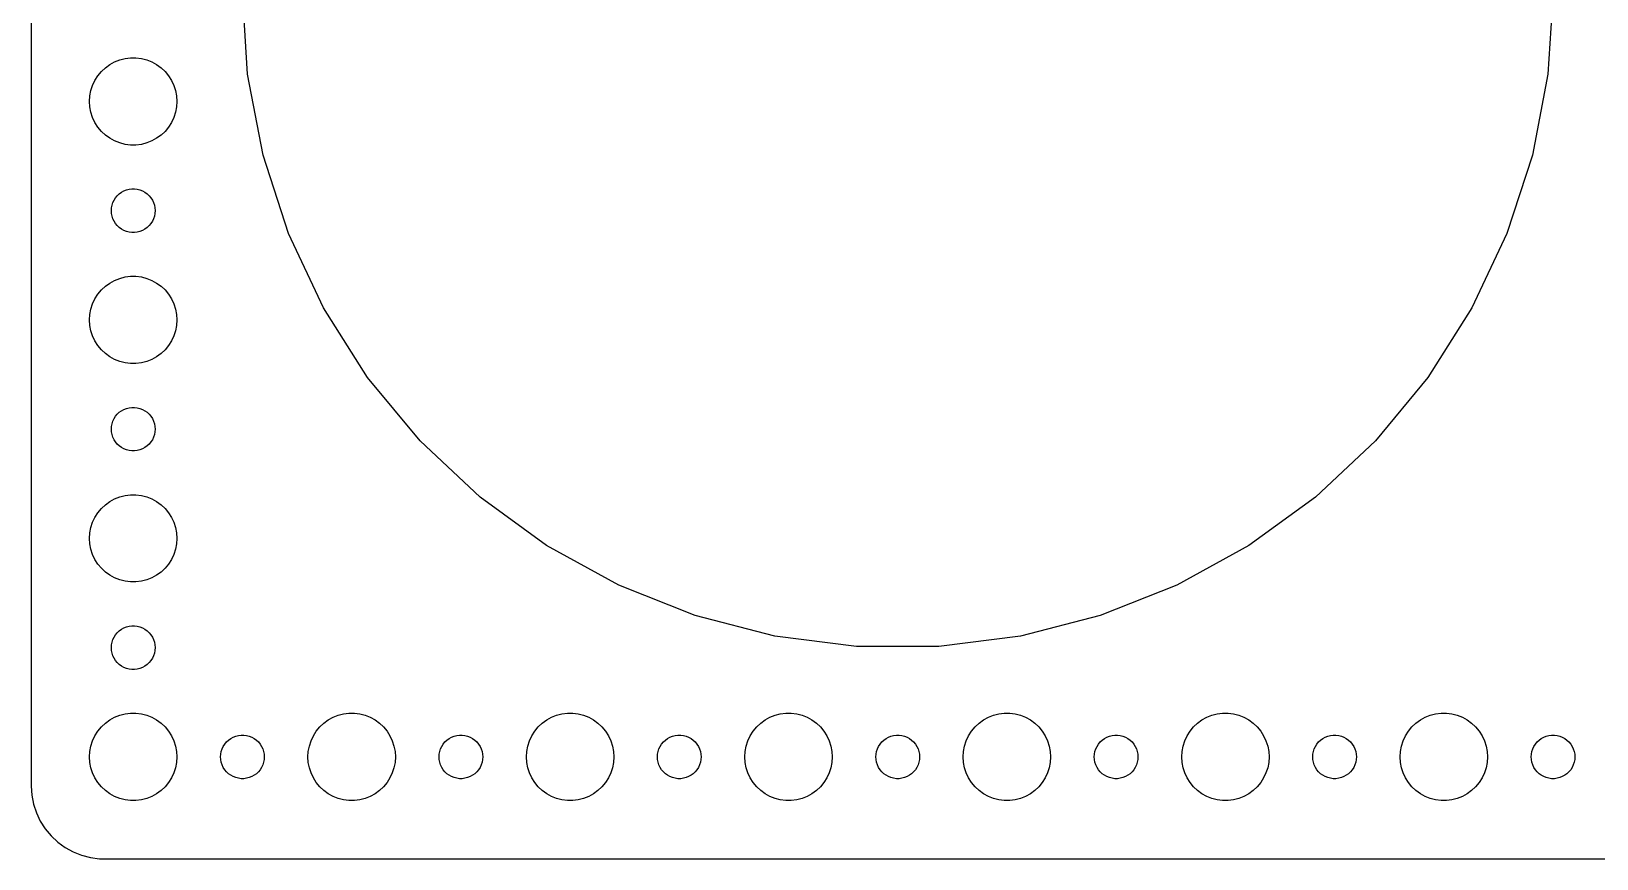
# Model space of a CAD drawing. Header units: metres. Extents: x -202 to 202, y -59 to 59.
# Drawn here: x -202 to -94.5, y -59.5 to -2.7 of the extents above; entities that cross this region are included whole.
import ezdxf

# ---------------------------------------------------------------- set-up
doc = ezdxf.new("R2010")
doc.units = ezdxf.units.M

msp = doc.modelspace()

# ---------------------------------------------------------------- linework, layer by layer
for p, q in [((-202, 54.5), (-202, -54.5)), ((-187.145, -5.63998), (-187.5, 0)), ((-97.5, 0), (-97.8548, -5.63998)), ((-197.187, -5.44635), (-196.912, -5.18845)), ((-196.912, -5.18845), (-196.607, -4.96701)), ((-196.607, -4.96701), (-196.277, -4.78551)), ((-196.277, -4.78551), (-195.927, -4.64682)), ((-195.927, -4.64682), (-195.562, -4.55313)), ((-195.562, -4.55313), (-195.188, -4.50591)), ((-195.188, -4.50591), (-194.812, -4.50591)), ((-194.812, -4.50591), (-194.438, -4.55313)), ((-194.438, -4.55313), (-194.073, -4.64682)), ((-194.073, -4.64682), (-193.723, -4.78551)), ((-193.723, -4.78551), (-193.393, -4.96701)), ((-193.393, -4.96701), (-193.088, -5.18845)), ((-193.088, -5.18845), (-192.813, -5.44635)), ((-197.906, -6.75392), (-197.789, -6.39561)), ((-197.789, -6.39561), (-197.629, -6.05473)), ((-197.629, -6.05473), (-197.427, -5.73663)), ((-197.427, -5.73663), (-197.187, -5.44635)), ((-192.813, -5.44635), (-192.573, -5.73663)), ((-192.573, -5.73663), (-192.371, -6.05473)), ((-192.371, -6.05473), (-192.211, -6.39561)), ((-192.211, -6.39561), (-192.094, -6.75392)), ((-186.086, -11.191), (-187.145, -5.63998)), ((-97.8548, -5.63998), (-98.9138, -11.191)), ((-198, -7.5), (-197.976, -7.12399)), ((-197.976, -7.87599), (-198, -7.5)), ((-197.976, -7.12399), (-197.906, -6.75392)), ((-192.094, -6.75392), (-192.024, -7.12399)), ((-192.024, -7.12399), (-192, -7.5)), ((-192, -7.5), (-192.024, -7.87599)), ((-197.906, -8.24606), (-197.976, -7.87599)), ((-197.789, -8.60437), (-197.906, -8.24606)), ((-192.094, -8.24606), (-192.211, -8.60437)), ((-192.024, -7.87599), (-192.094, -8.24606)), ((-197.629, -8.94525), (-197.789, -8.60437)), ((-197.427, -9.26335), (-197.629, -8.94525)), ((-197.187, -9.55363), (-197.427, -9.26335)), ((-196.912, -9.81154), (-197.187, -9.55363)), ((-192.813, -9.55363), (-193.088, -9.81154)), ((-192.573, -9.26335), (-192.813, -9.55363)), ((-192.371, -8.94525), (-192.573, -9.26335)), ((-192.211, -8.60437), (-192.371, -8.94525)), ((-196.607, -10.033), (-196.912, -9.81154)), ((-196.277, -10.2145), (-196.607, -10.033)), ((-195.927, -10.3532), (-196.277, -10.2145)), ((-195.562, -10.4469), (-195.927, -10.3532)), ((-195.188, -10.4941), (-195.562, -10.4469)), ((-194.812, -10.4941), (-195.188, -10.4941)), ((-194.438, -10.4469), (-194.812, -10.4941)), ((-194.073, -10.3532), (-194.438, -10.4469)), ((-193.723, -10.2145), (-194.073, -10.3532)), ((-193.393, -10.033), (-193.723, -10.2145)), ((-193.088, -9.81154), (-193.393, -10.033)), ((-184.34, -16.5656), (-186.086, -11.191)), ((-98.9138, -11.191), (-100.66, -16.5656)), ((-196.214, -14.1183), (-196.093, -13.9732)), ((-196.093, -13.9732), (-195.956, -13.8442)), ((-195.956, -13.8442), (-195.804, -13.7335)), ((-195.804, -13.7335), (-195.639, -13.6427)), ((-195.639, -13.6427), (-195.464, -13.5734)), ((-195.464, -13.5734), (-195.281, -13.5266)), ((-195.281, -13.5266), (-195.094, -13.5029)), ((-195.094, -13.5029), (-194.906, -13.5029)), ((-194.906, -13.5029), (-194.719, -13.5266)), ((-194.719, -13.5266), (-194.536, -13.5734)), ((-194.536, -13.5734), (-194.361, -13.6427)), ((-194.361, -13.6427), (-194.196, -13.7335)), ((-194.196, -13.7335), (-194.044, -13.8442)), ((-194.044, -13.8442), (-193.907, -13.9732)), ((-193.907, -13.9732), (-193.786, -14.1183)), ((-196.5, -15), (-196.488, -14.812)), ((-196.488, -15.188), (-196.5, -15)), ((-196.488, -14.812), (-196.453, -14.627)), ((-196.453, -14.627), (-196.395, -14.4478)), ((-196.395, -14.4478), (-196.314, -14.2774)), ((-196.314, -14.2774), (-196.214, -14.1183)), ((-193.786, -14.1183), (-193.686, -14.2774)), ((-193.686, -14.2774), (-193.605, -14.4478)), ((-193.605, -14.4478), (-193.547, -14.627)), ((-193.547, -14.627), (-193.512, -14.812)), ((-193.512, -14.812), (-193.5, -15)), ((-193.5, -15), (-193.512, -15.188)), ((-196.453, -15.373), (-196.488, -15.188)), ((-196.395, -15.5522), (-196.453, -15.373)), ((-196.314, -15.7226), (-196.395, -15.5522)), ((-196.214, -15.8817), (-196.314, -15.7226)), ((-196.093, -16.0268), (-196.214, -15.8817)), ((-195.956, -16.1558), (-196.093, -16.0268)), ((-193.907, -16.0268), (-194.044, -16.1558)), ((-193.786, -15.8817), (-193.907, -16.0268)), ((-193.686, -15.7226), (-193.786, -15.8817)), ((-193.605, -15.5522), (-193.686, -15.7226)), ((-193.547, -15.373), (-193.605, -15.5522)), ((-193.512, -15.188), (-193.547, -15.373)), ((-195.804, -16.2665), (-195.956, -16.1558)), ((-195.639, -16.3572), (-195.804, -16.2665)), ((-195.464, -16.4266), (-195.639, -16.3572)), ((-195.281, -16.4734), (-195.464, -16.4266)), ((-195.094, -16.497), (-195.281, -16.4734)), ((-194.906, -16.497), (-195.094, -16.497)), ((-194.719, -16.4734), (-194.906, -16.497)), ((-194.536, -16.4266), (-194.719, -16.4734)), ((-194.361, -16.3572), (-194.536, -16.4266)), ((-194.196, -16.2665), (-194.361, -16.3572)), ((-194.044, -16.1558), (-194.196, -16.2665)), ((-181.934, -21.6789), (-184.34, -16.5656)), ((-100.66, -16.5656), (-103.066, -21.6789)), ((-197.187, -20.4464), (-196.912, -20.1884)), ((-196.912, -20.1884), (-196.607, -19.967)), ((-196.607, -19.967), (-196.277, -19.7855)), ((-196.277, -19.7855), (-195.927, -19.6468)), ((-195.927, -19.6468), (-195.562, -19.5531)), ((-195.562, -19.5531), (-195.188, -19.5059)), ((-195.188, -19.5059), (-194.812, -19.5059)), ((-194.812, -19.5059), (-194.438, -19.5531)), ((-194.438, -19.5531), (-194.073, -19.6468)), ((-194.073, -19.6468), (-193.723, -19.7855)), ((-193.723, -19.7855), (-193.393, -19.967)), ((-193.393, -19.967), (-193.088, -20.1884)), ((-193.088, -20.1884), (-192.813, -20.4464)), ((-197.906, -21.7539), (-197.789, -21.3956)), ((-197.789, -21.3956), (-197.629, -21.0547)), ((-197.629, -21.0547), (-197.427, -20.7366)), ((-197.427, -20.7366), (-197.187, -20.4464)), ((-192.813, -20.4464), (-192.573, -20.7366)), ((-192.573, -20.7366), (-192.371, -21.0547)), ((-192.371, -21.0547), (-192.211, -21.3956)), ((-192.211, -21.3956), (-192.094, -21.7539)), ((-198, -22.5), (-197.976, -22.124)), ((-197.976, -22.876), (-198, -22.5)), ((-197.976, -22.124), (-197.906, -21.7539)), ((-192.094, -21.7539), (-192.024, -22.124)), ((-192.024, -22.124), (-192, -22.5)), ((-192, -22.5), (-192.024, -22.876)), ((-178.906, -26.4503), (-181.934, -21.6789)), ((-103.066, -21.6789), (-106.094, -26.4503)), ((-197.906, -23.2461), (-197.976, -22.876)), ((-197.789, -23.6044), (-197.906, -23.2461)), ((-197.629, -23.9453), (-197.789, -23.6044)), ((-192.211, -23.6044), (-192.371, -23.9453)), ((-192.094, -23.2461), (-192.211, -23.6044)), ((-192.024, -22.876), (-192.094, -23.2461)), ((-197.427, -24.2634), (-197.629, -23.9453)), ((-197.187, -24.5536), (-197.427, -24.2634)), ((-196.912, -24.8115), (-197.187, -24.5536)), ((-192.813, -24.5536), (-193.088, -24.8115)), ((-192.573, -24.2634), (-192.813, -24.5536)), ((-192.371, -23.9453), (-192.573, -24.2634)), ((-196.607, -25.033), (-196.912, -24.8115)), ((-196.277, -25.2145), (-196.607, -25.033)), ((-195.927, -25.3532), (-196.277, -25.2145)), ((-195.562, -25.4469), (-195.927, -25.3532)), ((-195.188, -25.4941), (-195.562, -25.4469)), ((-194.812, -25.4941), (-195.188, -25.4941)), ((-194.438, -25.4469), (-194.812, -25.4941)), ((-194.073, -25.3532), (-194.438, -25.4469)), ((-193.723, -25.2145), (-194.073, -25.3532)), ((-193.393, -25.033), (-193.723, -25.2145)), ((-193.088, -24.8115), (-193.393, -25.033)), ((-175.304, -30.8046), (-178.906, -26.4503)), ((-106.094, -26.4503), (-109.696, -30.8046)), ((-196.214, -29.1183), (-196.093, -28.9732)), ((-196.093, -28.9732), (-195.956, -28.8442)), ((-195.956, -28.8442), (-195.804, -28.7335)), ((-195.804, -28.7335), (-195.639, -28.6427)), ((-195.639, -28.6427), (-195.464, -28.5734)), ((-195.464, -28.5734), (-195.281, -28.5266)), ((-195.281, -28.5266), (-195.094, -28.503)), ((-195.094, -28.503), (-194.906, -28.503)), ((-194.906, -28.503), (-194.719, -28.5266)), ((-194.719, -28.5266), (-194.536, -28.5734)), ((-194.536, -28.5734), (-194.361, -28.6427)), ((-194.361, -28.6427), (-194.196, -28.7335)), ((-194.196, -28.7335), (-194.044, -28.8442)), ((-194.044, -28.8442), (-193.907, -28.9732)), ((-193.907, -28.9732), (-193.786, -29.1183)), ((-196.5, -30), (-196.488, -29.812)), ((-196.488, -30.188), (-196.5, -30)), ((-196.488, -29.812), (-196.453, -29.627)), ((-196.453, -29.627), (-196.395, -29.4478)), ((-196.395, -29.4478), (-196.314, -29.2774)), ((-196.314, -29.2774), (-196.214, -29.1183)), ((-193.786, -29.1183), (-193.686, -29.2774)), ((-193.686, -29.2774), (-193.605, -29.4478)), ((-193.605, -29.4478), (-193.547, -29.627)), ((-193.547, -29.627), (-193.512, -29.812)), ((-193.512, -29.812), (-193.5, -30)), ((-193.5, -30), (-193.512, -30.188)), ((-196.453, -30.373), (-196.488, -30.188)), ((-196.395, -30.5522), (-196.453, -30.373)), ((-196.314, -30.7226), (-196.395, -30.5522)), ((-196.214, -30.8817), (-196.314, -30.7226)), ((-196.093, -31.0268), (-196.214, -30.8817)), ((-195.956, -31.1558), (-196.093, -31.0268)), ((-195.804, -31.2665), (-195.956, -31.1558)), ((-194.044, -31.1558), (-194.196, -31.2665)), ((-193.907, -31.0268), (-194.044, -31.1558)), ((-193.786, -30.8817), (-193.907, -31.0268)), ((-193.686, -30.7226), (-193.786, -30.8817)), ((-193.605, -30.5522), (-193.686, -30.7226)), ((-193.547, -30.373), (-193.605, -30.5522)), ((-193.512, -30.188), (-193.547, -30.373)), ((-171.184, -34.6731), (-175.304, -30.8046)), ((-109.696, -30.8046), (-113.816, -34.6731)), ((-195.639, -31.3572), (-195.804, -31.2665)), ((-195.464, -31.4266), (-195.639, -31.3572)), ((-195.281, -31.4734), (-195.464, -31.4266)), ((-195.094, -31.497), (-195.281, -31.4734)), ((-194.906, -31.497), (-195.094, -31.497)), ((-194.719, -31.4734), (-194.906, -31.497)), ((-194.536, -31.4266), (-194.719, -31.4734)), ((-194.361, -31.3572), (-194.536, -31.4266)), ((-194.196, -31.2665), (-194.361, -31.3572)), ((-197.427, -35.7366), (-197.187, -35.4464)), ((-197.187, -35.4464), (-196.912, -35.1885)), ((-196.912, -35.1885), (-196.607, -34.967)), ((-196.607, -34.967), (-196.277, -34.7855)), ((-196.277, -34.7855), (-195.927, -34.6468)), ((-195.927, -34.6468), (-195.562, -34.5531)), ((-195.562, -34.5531), (-195.188, -34.5059)), ((-195.188, -34.5059), (-194.812, -34.5059)), ((-194.812, -34.5059), (-194.438, -34.5531)), ((-194.438, -34.5531), (-194.073, -34.6468)), ((-194.073, -34.6468), (-193.723, -34.7855)), ((-193.723, -34.7855), (-193.393, -34.967)), ((-193.393, -34.967), (-193.088, -35.1885)), ((-193.088, -35.1885), (-192.813, -35.4464)), ((-192.813, -35.4464), (-192.573, -35.7366)), ((-166.612, -37.9948), (-171.184, -34.6731)), ((-113.816, -34.6731), (-118.388, -37.9948)), ((-197.906, -36.7539), (-197.789, -36.3956)), ((-197.789, -36.3956), (-197.629, -36.0547)), ((-197.629, -36.0547), (-197.427, -35.7366)), ((-192.573, -35.7366), (-192.371, -36.0547)), ((-192.371, -36.0547), (-192.211, -36.3956)), ((-192.211, -36.3956), (-192.094, -36.7539)), ((-198, -37.5), (-197.976, -37.124)), ((-197.976, -37.876), (-198, -37.5)), ((-197.976, -37.124), (-197.906, -36.7539)), ((-192.094, -36.7539), (-192.024, -37.124)), ((-192.024, -37.124), (-192, -37.5)), ((-192, -37.5), (-192.024, -37.876)), ((-197.906, -38.2461), (-197.976, -37.876)), ((-197.789, -38.6044), (-197.906, -38.2461)), ((-197.629, -38.9453), (-197.789, -38.6044)), ((-192.211, -38.6044), (-192.371, -38.9453)), ((-192.094, -38.2461), (-192.211, -38.6044)), ((-192.024, -37.876), (-192.094, -38.2461)), ((-161.66, -40.7172), (-166.612, -37.9948)), ((-118.388, -37.9948), (-123.34, -40.7172)), ((-197.427, -39.2634), (-197.629, -38.9453)), ((-197.187, -39.5536), (-197.427, -39.2634)), ((-196.912, -39.8115), (-197.187, -39.5536)), ((-192.813, -39.5536), (-193.088, -39.8115)), ((-192.573, -39.2634), (-192.813, -39.5536)), ((-192.371, -38.9453), (-192.573, -39.2634)), ((-196.607, -40.033), (-196.912, -39.8115)), ((-196.277, -40.2145), (-196.607, -40.033)), ((-195.927, -40.3532), (-196.277, -40.2145)), ((-195.562, -40.4469), (-195.927, -40.3532)), ((-195.188, -40.4941), (-195.562, -40.4469)), ((-194.812, -40.4941), (-195.188, -40.4941)), ((-194.438, -40.4469), (-194.812, -40.4941)), ((-194.073, -40.3532), (-194.438, -40.4469)), ((-193.723, -40.2145), (-194.073, -40.3532)), ((-193.393, -40.033), (-193.723, -40.2145)), ((-193.088, -39.8115), (-193.393, -40.033)), ((-156.406, -42.7975), (-161.66, -40.7172)), ((-123.34, -40.7172), (-128.594, -42.7975)), ((-150.932, -44.2029), (-156.406, -42.7975)), ((-128.594, -42.7975), (-134.068, -44.2029)), ((-196.214, -44.1183), (-196.093, -43.9732)), ((-196.093, -43.9732), (-195.956, -43.8442)), ((-195.956, -43.8442), (-195.804, -43.7335)), ((-195.804, -43.7335), (-195.639, -43.6428)), ((-195.639, -43.6428), (-195.464, -43.5734)), ((-195.464, -43.5734), (-195.281, -43.5266)), ((-195.281, -43.5266), (-195.094, -43.503)), ((-195.094, -43.503), (-194.906, -43.503)), ((-194.906, -43.503), (-194.719, -43.5266)), ((-194.719, -43.5266), (-194.536, -43.5734)), ((-194.536, -43.5734), (-194.361, -43.6428)), ((-194.361, -43.6428), (-194.196, -43.7335)), ((-194.196, -43.7335), (-194.044, -43.8442)), ((-194.044, -43.8442), (-193.907, -43.9732)), ((-193.907, -43.9732), (-193.786, -44.1183)), ((-196.5, -45), (-196.488, -44.812)), ((-196.488, -45.188), (-196.5, -45)), ((-196.488, -44.812), (-196.453, -44.627)), ((-196.453, -44.627), (-196.395, -44.4478)), ((-196.395, -44.4478), (-196.314, -44.2774)), ((-196.314, -44.2774), (-196.214, -44.1183)), ((-193.786, -44.1183), (-193.686, -44.2774)), ((-193.686, -44.2774), (-193.605, -44.4478)), ((-193.605, -44.4478), (-193.547, -44.627)), ((-193.547, -44.627), (-193.512, -44.812)), ((-193.512, -44.812), (-193.5, -45)), ((-193.5, -45), (-193.512, -45.188)), ((-145.326, -44.9112), (-150.932, -44.2029)), ((-139.674, -44.9112), (-145.326, -44.9112)), ((-134.068, -44.2029), (-139.674, -44.9112)), ((-196.453, -45.373), (-196.488, -45.188)), ((-196.395, -45.5522), (-196.453, -45.373)), ((-196.314, -45.7226), (-196.395, -45.5522)), ((-196.214, -45.8817), (-196.314, -45.7226)), ((-196.093, -46.0268), (-196.214, -45.8817)), ((-195.956, -46.1558), (-196.093, -46.0268)), ((-195.804, -46.2665), (-195.956, -46.1558)), ((-194.044, -46.1558), (-194.196, -46.2665)), ((-193.907, -46.0268), (-194.044, -46.1558)), ((-193.786, -45.8817), (-193.907, -46.0268)), ((-193.686, -45.7226), (-193.786, -45.8817)), ((-193.605, -45.5522), (-193.686, -45.7226)), ((-193.547, -45.373), (-193.605, -45.5522)), ((-193.512, -45.188), (-193.547, -45.373)), ((-195.639, -46.3572), (-195.804, -46.2665)), ((-195.464, -46.4266), (-195.639, -46.3572)), ((-195.281, -46.4734), (-195.464, -46.4266)), ((-195.094, -46.497), (-195.281, -46.4734)), ((-194.906, -46.497), (-195.094, -46.497)), ((-194.719, -46.4734), (-194.906, -46.497)), ((-194.536, -46.4266), (-194.719, -46.4734)), ((-194.361, -46.3572), (-194.536, -46.4266)), ((-194.196, -46.2665), (-194.361, -46.3572)), ((-197.427, -50.7366), (-197.187, -50.4464)), ((-197.187, -50.4464), (-196.912, -50.1885)), ((-196.912, -50.1885), (-196.607, -49.967)), ((-196.607, -49.967), (-196.277, -49.7855)), ((-196.277, -49.7855), (-195.927, -49.6468)), ((-195.927, -49.6468), (-195.562, -49.5531)), ((-195.562, -49.5531), (-195.188, -49.5059)), ((-195.188, -49.5059), (-194.812, -49.5059)), ((-194.812, -49.5059), (-194.438, -49.5531)), ((-194.438, -49.5531), (-194.073, -49.6468)), ((-194.073, -49.6468), (-193.723, -49.7855)), ((-193.723, -49.7855), (-193.393, -49.967)), ((-193.393, -49.967), (-193.088, -50.1885)), ((-193.088, -50.1885), (-192.813, -50.4464)), ((-192.813, -50.4464), (-192.573, -50.7366)), ((-182.427, -50.7366), (-182.187, -50.4464)), ((-182.187, -50.4464), (-181.912, -50.1885)), ((-181.912, -50.1885), (-181.607, -49.967)), ((-181.607, -49.967), (-181.277, -49.7855)), ((-181.277, -49.7855), (-180.927, -49.6468)), ((-180.927, -49.6468), (-180.562, -49.5531)), ((-180.562, -49.5531), (-180.188, -49.5059)), ((-180.188, -49.5059), (-179.812, -49.5059)), ((-179.812, -49.5059), (-179.438, -49.5531)), ((-179.438, -49.5531), (-179.073, -49.6468)), ((-179.073, -49.6468), (-178.723, -49.7855)), ((-178.723, -49.7855), (-178.393, -49.967)), ((-178.393, -49.967), (-178.088, -50.1885)), ((-178.088, -50.1885), (-177.813, -50.4464)), ((-177.813, -50.4464), (-177.573, -50.7366)), ((-167.427, -50.7366), (-167.187, -50.4464)), ((-167.187, -50.4464), (-166.912, -50.1885)), ((-166.912, -50.1885), (-166.607, -49.967)), ((-166.607, -49.967), (-166.277, -49.7855)), ((-166.277, -49.7855), (-165.927, -49.6468)), ((-165.927, -49.6468), (-165.562, -49.5531)), ((-165.562, -49.5531), (-165.188, -49.5059)), ((-165.188, -49.5059), (-164.812, -49.5059)), ((-164.812, -49.5059), (-164.438, -49.5531)), ((-164.438, -49.5531), (-164.073, -49.6468)), ((-164.073, -49.6468), (-163.723, -49.7855)), ((-163.723, -49.7855), (-163.393, -49.967)), ((-163.393, -49.967), (-163.088, -50.1885)), ((-163.088, -50.1885), (-162.813, -50.4464)), ((-162.813, -50.4464), (-162.573, -50.7366)), ((-152.427, -50.7366), (-152.187, -50.4464)), ((-152.187, -50.4464), (-151.912, -50.1885)), ((-151.912, -50.1885), (-151.607, -49.967)), ((-151.607, -49.967), (-151.277, -49.7855)), ((-151.277, -49.7855), (-150.927, -49.6468)), ((-150.927, -49.6468), (-150.562, -49.5531)), ((-150.562, -49.5531), (-150.188, -49.5059)), ((-150.188, -49.5059), (-149.812, -49.5059)), ((-149.812, -49.5059), (-149.438, -49.5531)), ((-149.438, -49.5531), (-149.073, -49.6468)), ((-149.073, -49.6468), (-148.723, -49.7855)), ((-148.723, -49.7855), (-148.393, -49.967)), ((-148.393, -49.967), (-148.088, -50.1885)), ((-148.088, -50.1885), (-147.813, -50.4464)), ((-147.813, -50.4464), (-147.573, -50.7366)), ((-137.427, -50.7366), (-137.187, -50.4464)), ((-137.187, -50.4464), (-136.912, -50.1885)), ((-136.912, -50.1885), (-136.607, -49.967)), ((-136.607, -49.967), (-136.277, -49.7855)), ((-136.277, -49.7855), (-135.927, -49.6468)), ((-135.927, -49.6468), (-135.562, -49.5531)), ((-135.562, -49.5531), (-135.188, -49.5059)), ((-135.188, -49.5059), (-134.812, -49.5059)), ((-134.812, -49.5059), (-134.438, -49.5531)), ((-134.438, -49.5531), (-134.073, -49.6468)), ((-134.073, -49.6468), (-133.723, -49.7855)), ((-133.723, -49.7855), (-133.393, -49.967)), ((-133.393, -49.967), (-133.088, -50.1885)), ((-133.088, -50.1885), (-132.813, -50.4464)), ((-132.813, -50.4464), (-132.573, -50.7366)), ((-122.427, -50.7366), (-122.187, -50.4464)), ((-122.187, -50.4464), (-121.912, -50.1885)), ((-121.912, -50.1885), (-121.607, -49.967)), ((-121.607, -49.967), (-121.277, -49.7855)), ((-121.277, -49.7855), (-120.927, -49.6468)), ((-120.927, -49.6468), (-120.562, -49.5531)), ((-120.562, -49.5531), (-120.188, -49.5059)), ((-120.188, -49.5059), (-119.812, -49.5059)), ((-119.812, -49.5059), (-119.438, -49.5531)), ((-119.438, -49.5531), (-119.073, -49.6468)), ((-119.073, -49.6468), (-118.723, -49.7855)), ((-118.723, -49.7855), (-118.393, -49.967)), ((-118.393, -49.967), (-118.088, -50.1885)), ((-118.088, -50.1885), (-117.813, -50.4464)), ((-117.813, -50.4464), (-117.573, -50.7366)), ((-107.427, -50.7366), (-107.187, -50.4464)), ((-107.187, -50.4464), (-106.912, -50.1885)), ((-106.912, -50.1885), (-106.607, -49.967)), ((-106.607, -49.967), (-106.277, -49.7855)), ((-106.277, -49.7855), (-105.927, -49.6468)), ((-105.927, -49.6468), (-105.562, -49.5531)), ((-105.562, -49.5531), (-105.188, -49.5059)), ((-105.188, -49.5059), (-104.812, -49.5059)), ((-104.812, -49.5059), (-104.438, -49.5531)), ((-104.438, -49.5531), (-104.073, -49.6468)), ((-104.073, -49.6468), (-103.723, -49.7855)), ((-103.723, -49.7855), (-103.393, -49.967)), ((-103.393, -49.967), (-103.088, -50.1885)), ((-103.088, -50.1885), (-102.813, -50.4464)), ((-102.813, -50.4464), (-102.573, -50.7366)), ((-197.906, -51.7539), (-197.789, -51.3956)), ((-197.789, -51.3956), (-197.629, -51.0547)), ((-197.629, -51.0547), (-197.427, -50.7366)), ((-192.573, -50.7366), (-192.371, -51.0547)), ((-192.371, -51.0547), (-192.211, -51.3956)), ((-192.211, -51.3956), (-192.094, -51.7539)), ((-188.714, -51.6183), (-188.593, -51.4732)), ((-188.593, -51.4732), (-188.456, -51.3442)), ((-188.456, -51.3442), (-188.304, -51.2335)), ((-188.304, -51.2335), (-188.139, -51.1428)), ((-188.139, -51.1428), (-187.964, -51.0734)), ((-187.964, -51.0734), (-187.781, -51.0266)), ((-187.781, -51.0266), (-187.594, -51.003)), ((-187.594, -51.003), (-187.406, -51.003)), ((-187.406, -51.003), (-187.219, -51.0266)), ((-187.219, -51.0266), (-187.036, -51.0734)), ((-187.036, -51.0734), (-186.861, -51.1428)), ((-186.861, -51.1428), (-186.696, -51.2335)), ((-186.696, -51.2335), (-186.544, -51.3442)), ((-186.544, -51.3442), (-186.407, -51.4732)), ((-186.407, -51.4732), (-186.286, -51.6183)), ((-182.906, -51.7539), (-182.789, -51.3956)), ((-182.789, -51.3956), (-182.629, -51.0547)), ((-182.629, -51.0547), (-182.427, -50.7366)), ((-177.573, -50.7366), (-177.371, -51.0547)), ((-177.371, -51.0547), (-177.211, -51.3956)), ((-177.211, -51.3956), (-177.094, -51.7539)), ((-173.714, -51.6183), (-173.593, -51.4732)), ((-173.593, -51.4732), (-173.456, -51.3442)), ((-173.456, -51.3442), (-173.304, -51.2335)), ((-173.304, -51.2335), (-173.139, -51.1428)), ((-173.139, -51.1428), (-172.964, -51.0734)), ((-172.964, -51.0734), (-172.781, -51.0266)), ((-172.781, -51.0266), (-172.594, -51.003)), ((-172.594, -51.003), (-172.406, -51.003)), ((-172.406, -51.003), (-172.219, -51.0266)), ((-172.219, -51.0266), (-172.036, -51.0734)), ((-172.036, -51.0734), (-171.861, -51.1428)), ((-171.861, -51.1428), (-171.696, -51.2335)), ((-171.696, -51.2335), (-171.544, -51.3442)), ((-171.544, -51.3442), (-171.407, -51.4732)), ((-171.407, -51.4732), (-171.286, -51.6183)), ((-167.906, -51.7539), (-167.789, -51.3956)), ((-167.789, -51.3956), (-167.629, -51.0547)), ((-167.629, -51.0547), (-167.427, -50.7366)), ((-162.573, -50.7366), (-162.371, -51.0547)), ((-162.371, -51.0547), (-162.211, -51.3956)), ((-162.211, -51.3956), (-162.094, -51.7539)), ((-158.714, -51.6183), (-158.593, -51.4732)), ((-158.593, -51.4732), (-158.456, -51.3442)), ((-158.456, -51.3442), (-158.304, -51.2335)), ((-158.304, -51.2335), (-158.139, -51.1428)), ((-158.139, -51.1428), (-157.964, -51.0734)), ((-157.964, -51.0734), (-157.781, -51.0266)), ((-157.781, -51.0266), (-157.594, -51.003)), ((-157.594, -51.003), (-157.406, -51.003)), ((-157.406, -51.003), (-157.219, -51.0266)), ((-157.219, -51.0266), (-157.036, -51.0734)), ((-157.036, -51.0734), (-156.861, -51.1428)), ((-156.861, -51.1428), (-156.696, -51.2335)), ((-156.696, -51.2335), (-156.544, -51.3442)), ((-156.544, -51.3442), (-156.407, -51.4732)), ((-156.407, -51.4732), (-156.286, -51.6183)), ((-152.906, -51.7539), (-152.789, -51.3956)), ((-152.789, -51.3956), (-152.629, -51.0547)), ((-152.629, -51.0547), (-152.427, -50.7366)), ((-147.573, -50.7366), (-147.371, -51.0547)), ((-147.371, -51.0547), (-147.211, -51.3956)), ((-147.211, -51.3956), (-147.094, -51.7539)), ((-143.714, -51.6183), (-143.593, -51.4732)), ((-143.593, -51.4732), (-143.456, -51.3442)), ((-143.456, -51.3442), (-143.304, -51.2335)), ((-143.304, -51.2335), (-143.139, -51.1428)), ((-143.139, -51.1428), (-142.964, -51.0734)), ((-142.964, -51.0734), (-142.781, -51.0266)), ((-142.781, -51.0266), (-142.594, -51.003)), ((-142.594, -51.003), (-142.406, -51.003)), ((-142.406, -51.003), (-142.219, -51.0266)), ((-142.219, -51.0266), (-142.036, -51.0734)), ((-142.036, -51.0734), (-141.861, -51.1428)), ((-141.861, -51.1428), (-141.696, -51.2335)), ((-141.696, -51.2335), (-141.544, -51.3442)), ((-141.544, -51.3442), (-141.407, -51.4732)), ((-141.407, -51.4732), (-141.286, -51.6183)), ((-137.906, -51.7539), (-137.789, -51.3956)), ((-137.789, -51.3956), (-137.629, -51.0547)), ((-137.629, -51.0547), (-137.427, -50.7366)), ((-132.573, -50.7366), (-132.371, -51.0547)), ((-132.371, -51.0547), (-132.211, -51.3956)), ((-132.211, -51.3956), (-132.094, -51.7539)), ((-128.714, -51.6183), (-128.593, -51.4732)), ((-128.593, -51.4732), (-128.456, -51.3442)), ((-128.456, -51.3442), (-128.304, -51.2335)), ((-128.304, -51.2335), (-128.139, -51.1428)), ((-128.139, -51.1428), (-127.964, -51.0734)), ((-127.964, -51.0734), (-127.781, -51.0266)), ((-127.781, -51.0266), (-127.594, -51.003)), ((-127.594, -51.003), (-127.406, -51.003)), ((-127.406, -51.003), (-127.219, -51.0266)), ((-127.219, -51.0266), (-127.036, -51.0734)), ((-127.036, -51.0734), (-126.861, -51.1428)), ((-126.861, -51.1428), (-126.696, -51.2335)), ((-126.696, -51.2335), (-126.544, -51.3442)), ((-126.544, -51.3442), (-126.407, -51.4732)), ((-126.407, -51.4732), (-126.286, -51.6183)), ((-122.906, -51.7539), (-122.789, -51.3956)), ((-122.789, -51.3956), (-122.629, -51.0547)), ((-122.629, -51.0547), (-122.427, -50.7366)), ((-117.573, -50.7366), (-117.371, -51.0547)), ((-117.371, -51.0547), (-117.211, -51.3956)), ((-117.211, -51.3956), (-117.094, -51.7539)), ((-113.714, -51.6183), (-113.593, -51.4732)), ((-113.593, -51.4732), (-113.456, -51.3442)), ((-113.456, -51.3442), (-113.304, -51.2335)), ((-113.304, -51.2335), (-113.139, -51.1428)), ((-113.139, -51.1428), (-112.964, -51.0734)), ((-112.964, -51.0734), (-112.781, -51.0266)), ((-112.781, -51.0266), (-112.594, -51.003)), ((-112.594, -51.003), (-112.406, -51.003)), ((-112.406, -51.003), (-112.219, -51.0266)), ((-112.219, -51.0266), (-112.036, -51.0734)), ((-112.036, -51.0734), (-111.861, -51.1428)), ((-111.861, -51.1428), (-111.696, -51.2335)), ((-111.696, -51.2335), (-111.544, -51.3442)), ((-111.544, -51.3442), (-111.407, -51.4732)), ((-111.407, -51.4732), (-111.286, -51.6183)), ((-107.906, -51.7539), (-107.789, -51.3956)), ((-107.789, -51.3956), (-107.629, -51.0547)), ((-107.629, -51.0547), (-107.427, -50.7366)), ((-102.573, -50.7366), (-102.371, -51.0547)), ((-102.371, -51.0547), (-102.211, -51.3956)), ((-102.211, -51.3956), (-102.094, -51.7539)), ((-98.7135, -51.6183), (-98.5934, -51.4732)), ((-98.5934, -51.4732), (-98.4561, -51.3442)), ((-98.4561, -51.3442), (-98.3037, -51.2335)), ((-98.3037, -51.2335), (-98.1387, -51.1428)), ((-98.1387, -51.1428), (-97.9635, -51.0734)), ((-97.9635, -51.0734), (-97.7811, -51.0266)), ((-97.7811, -51.0266), (-97.5942, -51.003)), ((-97.5942, -51.003), (-97.4058, -51.003)), ((-97.4058, -51.003), (-97.2189, -51.0266)), ((-97.2189, -51.0266), (-97.0365, -51.0734)), ((-97.0365, -51.0734), (-96.8613, -51.1428)), ((-96.8613, -51.1428), (-96.6963, -51.2335)), ((-96.6963, -51.2335), (-96.5439, -51.3442)), ((-96.5439, -51.3442), (-96.4065, -51.4732)), ((-96.4065, -51.4732), (-96.2865, -51.6183)), ((-198, -52.5), (-197.976, -52.124)), ((-197.976, -52.876), (-198, -52.5)), ((-197.976, -52.124), (-197.906, -51.7539)), ((-192.094, -51.7539), (-192.024, -52.124)), ((-192.024, -52.124), (-192, -52.5)), ((-192, -52.5), (-192.024, -52.876)), ((-189, -52.5), (-188.988, -52.312)), ((-188.988, -52.688), (-189, -52.5)), ((-188.988, -52.312), (-188.953, -52.127)), ((-188.953, -52.127), (-188.895, -51.9478)), ((-188.895, -51.9478), (-188.814, -51.7774)), ((-188.814, -51.7774), (-188.714, -51.6183)), ((-186.286, -51.6183), (-186.186, -51.7774)), ((-186.186, -51.7774), (-186.105, -51.9478)), ((-186.105, -51.9478), (-186.047, -52.127)), ((-186.047, -52.127), (-186.012, -52.312)), ((-186.012, -52.312), (-186, -52.5)), ((-186, -52.5), (-186.012, -52.688)), ((-183, -52.5), (-182.976, -52.124)), ((-182.976, -52.876), (-183, -52.5)), ((-182.976, -52.124), (-182.906, -51.7539)), ((-177.094, -51.7539), (-177.024, -52.124)), ((-177.024, -52.124), (-177, -52.5)), ((-177, -52.5), (-177.024, -52.876)), ((-174, -52.5), (-173.988, -52.312)), ((-173.988, -52.688), (-174, -52.5)), ((-173.988, -52.312), (-173.953, -52.127)), ((-173.953, -52.127), (-173.895, -51.9478)), ((-173.895, -51.9478), (-173.814, -51.7774)), ((-173.814, -51.7774), (-173.714, -51.6183)), ((-171.286, -51.6183), (-171.186, -51.7774)), ((-171.186, -51.7774), (-171.105, -51.9478)), ((-171.105, -51.9478), (-171.047, -52.127)), ((-171.047, -52.127), (-171.012, -52.312)), ((-171.012, -52.312), (-171, -52.5)), ((-171, -52.5), (-171.012, -52.688)), ((-168, -52.5), (-167.976, -52.124)), ((-167.976, -52.876), (-168, -52.5)), ((-167.976, -52.124), (-167.906, -51.7539)), ((-162.094, -51.7539), (-162.024, -52.124)), ((-162.024, -52.124), (-162, -52.5)), ((-162, -52.5), (-162.024, -52.876)), ((-159, -52.5), (-158.988, -52.312)), ((-158.988, -52.688), (-159, -52.5)), ((-158.988, -52.312), (-158.953, -52.127)), ((-158.953, -52.127), (-158.895, -51.9478)), ((-158.895, -51.9478), (-158.814, -51.7774)), ((-158.814, -51.7774), (-158.714, -51.6183)), ((-156.286, -51.6183), (-156.186, -51.7774)), ((-156.186, -51.7774), (-156.105, -51.9478)), ((-156.105, -51.9478), (-156.047, -52.127)), ((-156.047, -52.127), (-156.012, -52.312)), ((-156.012, -52.312), (-156, -52.5)), ((-156, -52.5), (-156.012, -52.688)), ((-153, -52.5), (-152.976, -52.124)), ((-152.976, -52.876), (-153, -52.5)), ((-152.976, -52.124), (-152.906, -51.7539)), ((-147.094, -51.7539), (-147.024, -52.124)), ((-147.024, -52.124), (-147, -52.5)), ((-147, -52.5), (-147.024, -52.876)), ((-144, -52.5), (-143.988, -52.312)), ((-143.988, -52.688), (-144, -52.5)), ((-143.988, -52.312), (-143.953, -52.127)), ((-143.953, -52.127), (-143.895, -51.9478)), ((-143.895, -51.9478), (-143.814, -51.7774)), ((-143.814, -51.7774), (-143.714, -51.6183)), ((-141.286, -51.6183), (-141.186, -51.7774)), ((-141.186, -51.7774), (-141.105, -51.9478)), ((-141.105, -51.9478), (-141.047, -52.127)), ((-141.047, -52.127), (-141.012, -52.312)), ((-141.012, -52.312), (-141, -52.5)), ((-141, -52.5), (-141.012, -52.688)), ((-138, -52.5), (-137.976, -52.124)), ((-137.976, -52.876), (-138, -52.5)), ((-137.976, -52.124), (-137.906, -51.7539)), ((-132.094, -51.7539), (-132.024, -52.124)), ((-132.024, -52.124), (-132, -52.5)), ((-132, -52.5), (-132.024, -52.876)), ((-129, -52.5), (-128.988, -52.312)), ((-128.988, -52.688), (-129, -52.5)), ((-128.988, -52.312), (-128.953, -52.127)), ((-128.953, -52.127), (-128.895, -51.9478)), ((-128.895, -51.9478), (-128.814, -51.7774)), ((-128.814, -51.7774), (-128.714, -51.6183)), ((-126.286, -51.6183), (-126.186, -51.7774)), ((-126.186, -51.7774), (-126.105, -51.9478)), ((-126.105, -51.9478), (-126.047, -52.127)), ((-126.047, -52.127), (-126.012, -52.312)), ((-126.012, -52.312), (-126, -52.5)), ((-126, -52.5), (-126.012, -52.688)), ((-123, -52.5), (-122.976, -52.124)), ((-122.976, -52.876), (-123, -52.5)), ((-122.976, -52.124), (-122.906, -51.7539)), ((-117.094, -51.7539), (-117.024, -52.124)), ((-117.024, -52.124), (-117, -52.5)), ((-117, -52.5), (-117.024, -52.876)), ((-114, -52.5), (-113.988, -52.312)), ((-113.988, -52.688), (-114, -52.5)), ((-113.988, -52.312), (-113.953, -52.127)), ((-113.953, -52.127), (-113.895, -51.9478)), ((-113.895, -51.9478), (-113.814, -51.7774)), ((-113.814, -51.7774), (-113.714, -51.6183)), ((-111.286, -51.6183), (-111.186, -51.7774)), ((-111.186, -51.7774), (-111.105, -51.9478)), ((-111.105, -51.9478), (-111.047, -52.127)), ((-111.047, -52.127), (-111.012, -52.312)), ((-111.012, -52.312), (-111, -52.5)), ((-111, -52.5), (-111.012, -52.688)), ((-108, -52.5), (-107.976, -52.124)), ((-107.976, -52.876), (-108, -52.5)), ((-107.976, -52.124), (-107.906, -51.7539)), ((-102.094, -51.7539), (-102.024, -52.124)), ((-102.024, -52.124), (-102, -52.5)), ((-102, -52.5), (-102.024, -52.876)), ((-99, -52.5), (-98.9882, -52.312)), ((-98.9882, -52.688), (-99, -52.5)), ((-98.9882, -52.312), (-98.9529, -52.127)), ((-98.9529, -52.127), (-98.8947, -51.9478)), ((-98.8947, -51.9478), (-98.8145, -51.7774)), ((-98.8145, -51.7774), (-98.7135, -51.6183)), ((-96.2865, -51.6183), (-96.1855, -51.7774)), ((-96.1855, -51.7774), (-96.1053, -51.9478)), ((-96.1053, -51.9478), (-96.0471, -52.127)), ((-96.0471, -52.127), (-96.0118, -52.312)), ((-96.0118, -52.312), (-96, -52.5)), ((-96, -52.5), (-96.0118, -52.688)), ((-197.906, -53.2461), (-197.976, -52.876)), ((-197.789, -53.6044), (-197.906, -53.2461)), ((-197.629, -53.9453), (-197.789, -53.6044)), ((-192.211, -53.6044), (-192.371, -53.9453)), ((-192.094, -53.2461), (-192.211, -53.6044)), ((-192.024, -52.876), (-192.094, -53.2461)), ((-188.953, -52.873), (-188.988, -52.688)), ((-188.895, -53.0522), (-188.953, -52.873)), ((-188.814, -53.2226), (-188.895, -53.0522)), ((-188.714, -53.3817), (-188.814, -53.2226)), ((-188.593, -53.5268), (-188.714, -53.3817)), ((-188.456, -53.6558), (-188.593, -53.5268)), ((-188.304, -53.7665), (-188.456, -53.6558)), ((-186.544, -53.6558), (-186.696, -53.7665)), ((-186.407, -53.5268), (-186.544, -53.6558)), ((-186.286, -53.3817), (-186.407, -53.5268)), ((-186.186, -53.2226), (-186.286, -53.3817)), ((-186.105, -53.0522), (-186.186, -53.2226)), ((-186.047, -52.873), (-186.105, -53.0522)), ((-186.012, -52.688), (-186.047, -52.873)), ((-182.906, -53.2461), (-182.976, -52.876)), ((-182.789, -53.6044), (-182.906, -53.2461)), ((-182.629, -53.9453), (-182.789, -53.6044)), ((-177.211, -53.6044), (-177.371, -53.9453)), ((-177.094, -53.2461), (-177.211, -53.6044)), ((-177.024, -52.876), (-177.094, -53.2461)), ((-173.953, -52.873), (-173.988, -52.688)), ((-173.895, -53.0522), (-173.953, -52.873)), ((-173.814, -53.2226), (-173.895, -53.0522)), ((-173.714, -53.3817), (-173.814, -53.2226)), ((-173.593, -53.5268), (-173.714, -53.3817)), ((-173.456, -53.6558), (-173.593, -53.5268)), ((-173.304, -53.7665), (-173.456, -53.6558)), ((-171.544, -53.6558), (-171.696, -53.7665)), ((-171.407, -53.5268), (-171.544, -53.6558)), ((-171.286, -53.3817), (-171.407, -53.5268)), ((-171.186, -53.2226), (-171.286, -53.3817)), ((-171.105, -53.0522), (-171.186, -53.2226)), ((-171.047, -52.873), (-171.105, -53.0522)), ((-171.012, -52.688), (-171.047, -52.873)), ((-167.906, -53.2461), (-167.976, -52.876)), ((-167.789, -53.6044), (-167.906, -53.2461)), ((-167.629, -53.9453), (-167.789, -53.6044)), ((-162.211, -53.6044), (-162.371, -53.9453)), ((-162.094, -53.2461), (-162.211, -53.6044)), ((-162.024, -52.876), (-162.094, -53.2461)), ((-158.953, -52.873), (-158.988, -52.688)), ((-158.895, -53.0522), (-158.953, -52.873)), ((-158.814, -53.2226), (-158.895, -53.0522)), ((-158.714, -53.3817), (-158.814, -53.2226)), ((-158.593, -53.5268), (-158.714, -53.3817)), ((-158.456, -53.6558), (-158.593, -53.5268)), ((-158.304, -53.7665), (-158.456, -53.6558)), ((-156.544, -53.6558), (-156.696, -53.7665)), ((-156.407, -53.5268), (-156.544, -53.6558)), ((-156.286, -53.3817), (-156.407, -53.5268)), ((-156.186, -53.2226), (-156.286, -53.3817)), ((-156.105, -53.0522), (-156.186, -53.2226)), ((-156.047, -52.873), (-156.105, -53.0522)), ((-156.012, -52.688), (-156.047, -52.873)), ((-152.906, -53.2461), (-152.976, -52.876)), ((-152.789, -53.6044), (-152.906, -53.2461)), ((-152.629, -53.9453), (-152.789, -53.6044)), ((-147.211, -53.6044), (-147.371, -53.9453)), ((-147.094, -53.2461), (-147.211, -53.6044)), ((-147.024, -52.876), (-147.094, -53.2461)), ((-143.953, -52.873), (-143.988, -52.688)), ((-143.895, -53.0522), (-143.953, -52.873)), ((-143.814, -53.2226), (-143.895, -53.0522)), ((-143.714, -53.3817), (-143.814, -53.2226)), ((-143.593, -53.5268), (-143.714, -53.3817)), ((-143.456, -53.6558), (-143.593, -53.5268)), ((-143.304, -53.7665), (-143.456, -53.6558)), ((-141.544, -53.6558), (-141.696, -53.7665)), ((-141.407, -53.5268), (-141.544, -53.6558)), ((-141.286, -53.3817), (-141.407, -53.5268)), ((-141.186, -53.2226), (-141.286, -53.3817)), ((-141.105, -53.0522), (-141.186, -53.2226)), ((-141.047, -52.873), (-141.105, -53.0522)), ((-141.012, -52.688), (-141.047, -52.873)), ((-137.906, -53.2461), (-137.976, -52.876)), ((-137.789, -53.6044), (-137.906, -53.2461)), ((-137.629, -53.9453), (-137.789, -53.6044)), ((-132.211, -53.6044), (-132.371, -53.9453)), ((-132.094, -53.2461), (-132.211, -53.6044)), ((-132.024, -52.876), (-132.094, -53.2461)), ((-128.953, -52.873), (-128.988, -52.688)), ((-128.895, -53.0522), (-128.953, -52.873)), ((-128.814, -53.2226), (-128.895, -53.0522)), ((-128.714, -53.3817), (-128.814, -53.2226)), ((-128.593, -53.5268), (-128.714, -53.3817)), ((-128.456, -53.6558), (-128.593, -53.5268)), ((-128.304, -53.7665), (-128.456, -53.6558)), ((-126.544, -53.6558), (-126.696, -53.7665)), ((-126.407, -53.5268), (-126.544, -53.6558)), ((-126.286, -53.3817), (-126.407, -53.5268)), ((-126.186, -53.2226), (-126.286, -53.3817)), ((-126.105, -53.0522), (-126.186, -53.2226)), ((-126.047, -52.873), (-126.105, -53.0522)), ((-126.012, -52.688), (-126.047, -52.873)), ((-122.906, -53.2461), (-122.976, -52.876)), ((-122.789, -53.6044), (-122.906, -53.2461)), ((-122.629, -53.9453), (-122.789, -53.6044)), ((-117.211, -53.6044), (-117.371, -53.9453)), ((-117.094, -53.2461), (-117.211, -53.6044)), ((-117.024, -52.876), (-117.094, -53.2461)), ((-113.953, -52.873), (-113.988, -52.688)), ((-113.895, -53.0522), (-113.953, -52.873)), ((-113.814, -53.2226), (-113.895, -53.0522)), ((-113.714, -53.3817), (-113.814, -53.2226)), ((-113.593, -53.5268), (-113.714, -53.3817)), ((-113.456, -53.6558), (-113.593, -53.5268)), ((-113.304, -53.7665), (-113.456, -53.6558)), ((-111.544, -53.6558), (-111.696, -53.7665)), ((-111.407, -53.5268), (-111.544, -53.6558)), ((-111.286, -53.3817), (-111.407, -53.5268)), ((-111.186, -53.2226), (-111.286, -53.3817)), ((-111.105, -53.0522), (-111.186, -53.2226)), ((-111.047, -52.873), (-111.105, -53.0522)), ((-111.012, -52.688), (-111.047, -52.873)), ((-107.906, -53.2461), (-107.976, -52.876)), ((-107.789, -53.6044), (-107.906, -53.2461)), ((-107.629, -53.9453), (-107.789, -53.6044)), ((-102.211, -53.6044), (-102.371, -53.9453)), ((-102.094, -53.2461), (-102.211, -53.6044)), ((-102.024, -52.876), (-102.094, -53.2461)), ((-98.9529, -52.873), (-98.9882, -52.688)), ((-98.8947, -53.0522), (-98.9529, -52.873)), ((-98.8145, -53.2226), (-98.8947, -53.0522)), ((-98.7135, -53.3817), (-98.8145, -53.2226)), ((-98.5934, -53.5268), (-98.7135, -53.3817)), ((-98.4561, -53.6558), (-98.5934, -53.5268)), ((-98.3037, -53.7665), (-98.4561, -53.6558)), ((-96.5439, -53.6558), (-96.6963, -53.7665)), ((-96.4065, -53.5268), (-96.5439, -53.6558)), ((-96.2865, -53.3817), (-96.4065, -53.5268)), ((-96.1855, -53.2226), (-96.2865, -53.3817)), ((-96.1053, -53.0522), (-96.1855, -53.2226)), ((-96.0471, -52.873), (-96.1053, -53.0522)), ((-96.0118, -52.688), (-96.0471, -52.873)), ((-202, -54.5), (-201.961, -55.1267)), ((-197.427, -54.2634), (-197.629, -53.9453)), ((-197.187, -54.5536), (-197.427, -54.2634)), ((-196.912, -54.8115), (-197.187, -54.5536)), ((-196.607, -55.033), (-196.912, -54.8115)), ((-193.088, -54.8115), (-193.393, -55.033)), ((-192.813, -54.5536), (-193.088, -54.8115)), ((-192.573, -54.2634), (-192.813, -54.5536)), ((-192.371, -53.9453), (-192.573, -54.2634)), ((-188.139, -53.8572), (-188.304, -53.7665)), ((-187.964, -53.9266), (-188.139, -53.8572)), ((-187.781, -53.9734), (-187.964, -53.9266)), ((-187.594, -53.997), (-187.781, -53.9734)), ((-187.406, -53.997), (-187.594, -53.997)), ((-187.219, -53.9734), (-187.406, -53.997)), ((-187.036, -53.9266), (-187.219, -53.9734)), ((-186.861, -53.8572), (-187.036, -53.9266)), ((-186.696, -53.7665), (-186.861, -53.8572)), ((-182.427, -54.2634), (-182.629, -53.9453)), ((-182.187, -54.5536), (-182.427, -54.2634)), ((-181.912, -54.8115), (-182.187, -54.5536)), ((-181.607, -55.033), (-181.912, -54.8115)), ((-178.088, -54.8115), (-178.393, -55.033)), ((-177.813, -54.5536), (-178.088, -54.8115)), ((-177.573, -54.2634), (-177.813, -54.5536)), ((-177.371, -53.9453), (-177.573, -54.2634)), ((-173.139, -53.8572), (-173.304, -53.7665)), ((-172.964, -53.9266), (-173.139, -53.8572)), ((-172.781, -53.9734), (-172.964, -53.9266)), ((-172.594, -53.997), (-172.781, -53.9734)), ((-172.406, -53.997), (-172.594, -53.997)), ((-172.219, -53.9734), (-172.406, -53.997)), ((-172.036, -53.9266), (-172.219, -53.9734)), ((-171.861, -53.8572), (-172.036, -53.9266)), ((-171.696, -53.7665), (-171.861, -53.8572)), ((-167.427, -54.2634), (-167.629, -53.9453)), ((-167.187, -54.5536), (-167.427, -54.2634)), ((-166.912, -54.8115), (-167.187, -54.5536)), ((-166.607, -55.033), (-166.912, -54.8115)), ((-163.088, -54.8115), (-163.393, -55.033)), ((-162.813, -54.5536), (-163.088, -54.8115)), ((-162.573, -54.2634), (-162.813, -54.5536)), ((-162.371, -53.9453), (-162.573, -54.2634)), ((-158.139, -53.8572), (-158.304, -53.7665)), ((-157.964, -53.9266), (-158.139, -53.8572)), ((-157.781, -53.9734), (-157.964, -53.9266)), ((-157.594, -53.997), (-157.781, -53.9734)), ((-157.406, -53.997), (-157.594, -53.997)), ((-157.219, -53.9734), (-157.406, -53.997)), ((-157.036, -53.9266), (-157.219, -53.9734)), ((-156.861, -53.8572), (-157.036, -53.9266)), ((-156.696, -53.7665), (-156.861, -53.8572)), ((-152.427, -54.2634), (-152.629, -53.9453)), ((-152.187, -54.5536), (-152.427, -54.2634)), ((-151.912, -54.8115), (-152.187, -54.5536)), ((-151.607, -55.033), (-151.912, -54.8115)), ((-148.088, -54.8115), (-148.393, -55.033)), ((-147.813, -54.5536), (-148.088, -54.8115)), ((-147.573, -54.2634), (-147.813, -54.5536)), ((-147.371, -53.9453), (-147.573, -54.2634)), ((-143.139, -53.8572), (-143.304, -53.7665)), ((-142.964, -53.9266), (-143.139, -53.8572)), ((-142.781, -53.9734), (-142.964, -53.9266)), ((-142.594, -53.997), (-142.781, -53.9734)), ((-142.406, -53.997), (-142.594, -53.997)), ((-142.219, -53.9734), (-142.406, -53.997)), ((-142.036, -53.9266), (-142.219, -53.9734)), ((-141.861, -53.8572), (-142.036, -53.9266)), ((-141.696, -53.7665), (-141.861, -53.8572)), ((-137.427, -54.2634), (-137.629, -53.9453)), ((-137.187, -54.5536), (-137.427, -54.2634)), ((-136.912, -54.8115), (-137.187, -54.5536)), ((-136.607, -55.033), (-136.912, -54.8115)), ((-133.088, -54.8115), (-133.393, -55.033)), ((-132.813, -54.5536), (-133.088, -54.8115)), ((-132.573, -54.2634), (-132.813, -54.5536)), ((-132.371, -53.9453), (-132.573, -54.2634)), ((-128.139, -53.8572), (-128.304, -53.7665)), ((-127.964, -53.9266), (-128.139, -53.8572)), ((-127.781, -53.9734), (-127.964, -53.9266)), ((-127.594, -53.997), (-127.781, -53.9734)), ((-127.406, -53.997), (-127.594, -53.997)), ((-127.219, -53.9734), (-127.406, -53.997)), ((-127.036, -53.9266), (-127.219, -53.9734)), ((-126.861, -53.8572), (-127.036, -53.9266)), ((-126.696, -53.7665), (-126.861, -53.8572)), ((-122.427, -54.2634), (-122.629, -53.9453)), ((-122.187, -54.5536), (-122.427, -54.2634)), ((-121.912, -54.8115), (-122.187, -54.5536)), ((-121.607, -55.033), (-121.912, -54.8115)), ((-118.088, -54.8115), (-118.393, -55.033)), ((-117.813, -54.5536), (-118.088, -54.8115)), ((-117.573, -54.2634), (-117.813, -54.5536)), ((-117.371, -53.9453), (-117.573, -54.2634)), ((-113.139, -53.8572), (-113.304, -53.7665)), ((-112.964, -53.9266), (-113.139, -53.8572)), ((-112.781, -53.9734), (-112.964, -53.9266)), ((-112.594, -53.997), (-112.781, -53.9734)), ((-112.406, -53.997), (-112.594, -53.997)), ((-112.219, -53.9734), (-112.406, -53.997)), ((-112.036, -53.9266), (-112.219, -53.9734)), ((-111.861, -53.8572), (-112.036, -53.9266)), ((-111.696, -53.7665), (-111.861, -53.8572)), ((-107.427, -54.2634), (-107.629, -53.9453)), ((-107.187, -54.5536), (-107.427, -54.2634)), ((-106.912, -54.8115), (-107.187, -54.5536)), ((-106.607, -55.033), (-106.912, -54.8115)), ((-103.088, -54.8115), (-103.393, -55.033)), ((-102.813, -54.5536), (-103.088, -54.8115)), ((-102.573, -54.2634), (-102.813, -54.5536)), ((-102.371, -53.9453), (-102.573, -54.2634)), ((-98.1387, -53.8572), (-98.3037, -53.7665)), ((-97.9635, -53.9266), (-98.1387, -53.8572)), ((-97.7811, -53.9734), (-97.9635, -53.9266)), ((-97.5942, -53.997), (-97.7811, -53.9734)), ((-97.4058, -53.997), (-97.5942, -53.997)), ((-97.2189, -53.9734), (-97.4058, -53.997)), ((-97.0365, -53.9266), (-97.2189, -53.9734)), ((-96.8613, -53.8572), (-97.0365, -53.9266)), ((-96.6963, -53.7665), (-96.8613, -53.8572)), ((-201.961, -55.1267), (-201.843, -55.7434)), ((-201.843, -55.7434), (-201.649, -56.3406)), ((-196.277, -55.2145), (-196.607, -55.033)), ((-195.927, -55.3532), (-196.277, -55.2145)), ((-195.562, -55.4469), (-195.927, -55.3532)), ((-195.188, -55.4941), (-195.562, -55.4469)), ((-194.812, -55.4941), (-195.188, -55.4941)), ((-194.438, -55.4469), (-194.812, -55.4941)), ((-194.073, -55.3532), (-194.438, -55.4469)), ((-193.723, -55.2145), (-194.073, -55.3532)), ((-193.393, -55.033), (-193.723, -55.2145)), ((-181.277, -55.2145), (-181.607, -55.033)), ((-180.927, -55.3532), (-181.277, -55.2145)), ((-180.562, -55.4469), (-180.927, -55.3532)), ((-180.188, -55.4941), (-180.562, -55.4469)), ((-179.812, -55.4941), (-180.188, -55.4941)), ((-179.438, -55.4469), (-179.812, -55.4941)), ((-179.073, -55.3532), (-179.438, -55.4469)), ((-178.723, -55.2145), (-179.073, -55.3532)), ((-178.393, -55.033), (-178.723, -55.2145)), ((-166.277, -55.2145), (-166.607, -55.033)), ((-165.927, -55.3532), (-166.277, -55.2145)), ((-165.562, -55.4469), (-165.927, -55.3532)), ((-165.188, -55.4941), (-165.562, -55.4469)), ((-164.812, -55.4941), (-165.188, -55.4941)), ((-164.438, -55.4469), (-164.812, -55.4941)), ((-164.073, -55.3532), (-164.438, -55.4469)), ((-163.723, -55.2145), (-164.073, -55.3532)), ((-163.393, -55.033), (-163.723, -55.2145)), ((-151.277, -55.2145), (-151.607, -55.033)), ((-150.927, -55.3532), (-151.277, -55.2145)), ((-150.562, -55.4469), (-150.927, -55.3532)), ((-150.188, -55.4941), (-150.562, -55.4469)), ((-149.812, -55.4941), (-150.188, -55.4941)), ((-149.438, -55.4469), (-149.812, -55.4941)), ((-149.073, -55.3532), (-149.438, -55.4469)), ((-148.723, -55.2145), (-149.073, -55.3532)), ((-148.393, -55.033), (-148.723, -55.2145)), ((-136.277, -55.2145), (-136.607, -55.033)), ((-135.927, -55.3532), (-136.277, -55.2145)), ((-135.562, -55.4469), (-135.927, -55.3532)), ((-135.188, -55.4941), (-135.562, -55.4469)), ((-134.812, -55.4941), (-135.188, -55.4941)), ((-134.438, -55.4469), (-134.812, -55.4941)), ((-134.073, -55.3532), (-134.438, -55.4469)), ((-133.723, -55.2145), (-134.073, -55.3532)), ((-133.393, -55.033), (-133.723, -55.2145)), ((-121.277, -55.2145), (-121.607, -55.033)), ((-120.927, -55.3532), (-121.277, -55.2145)), ((-120.562, -55.4469), (-120.927, -55.3532)), ((-120.188, -55.4941), (-120.562, -55.4469)), ((-119.812, -55.4941), (-120.188, -55.4941)), ((-119.438, -55.4469), (-119.812, -55.4941)), ((-119.073, -55.3532), (-119.438, -55.4469)), ((-118.723, -55.2145), (-119.073, -55.3532)), ((-118.393, -55.033), (-118.723, -55.2145)), ((-106.277, -55.2145), (-106.607, -55.033)), ((-105.927, -55.3532), (-106.277, -55.2145)), ((-105.562, -55.4469), (-105.927, -55.3532)), ((-105.188, -55.4941), (-105.562, -55.4469)), ((-104.812, -55.4941), (-105.188, -55.4941)), ((-104.438, -55.4469), (-104.812, -55.4941)), ((-104.073, -55.3532), (-104.438, -55.4469)), ((-103.723, -55.2145), (-104.073, -55.3532)), ((-103.393, -55.033), (-103.723, -55.2145)), ((-201.649, -56.3406), (-201.382, -56.9088)), ((-201.382, -56.9088), (-201.045, -57.4389)), ((-201.045, -57.4389), (-200.645, -57.9227)), ((-200.645, -57.9227), (-200.187, -58.3526)), ((-200.187, -58.3526), (-199.679, -58.7216)), ((-199.679, -58.7216), (-199.129, -59.0241)), ((-199.129, -59.0241), (-198.545, -59.2553)), ((-198.545, -59.2553), (-197.937, -59.4114)), ((-197.937, -59.4114), (-197.314, -59.4901)), ((-197.314, -59.4901), (197.314, -59.4901))]:
    msp.add_line(p, q)

doc.saveas('drawing.dxf')
